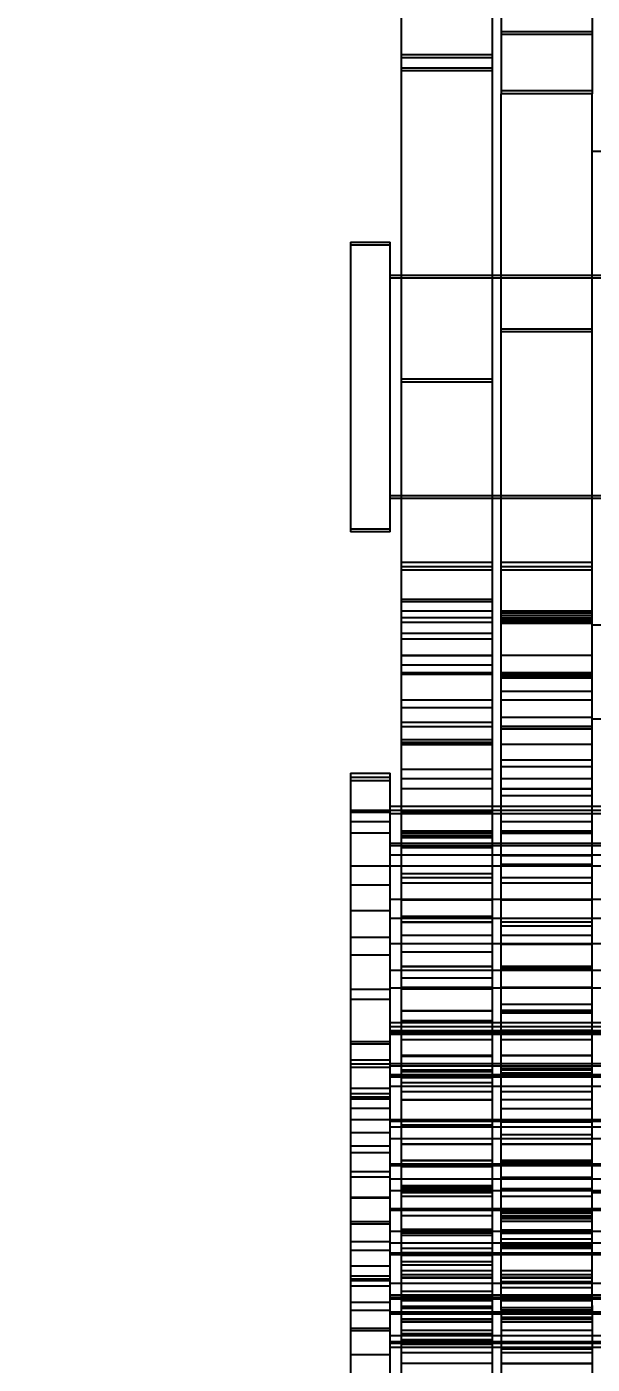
# Model space of a CAD drawing. Header units: metres. Extents: x 0 to 63075, y 0 to 44550.
# Drawn here: x 40797.85 to 40807.29, y 16373.66 to 16396.01 of the extents above; entities that cross this region are included whole.
import ezdxf

# ---------------------------------------------------------------- set-up
doc = ezdxf.new("R2010")
doc.units = ezdxf.units.M
doc.header["$LTSCALE"] = 75
doc.linetypes.add('HIDDEN2', pattern=[4.7625, 3.175, -1.5875])
doc.layers.add('SDM', color=7, linetype='Continuous')
doc.layers.add('ST1', color=7, linetype='HIDDEN2')
doc.styles.add('ROMANS', font='ROMANS.SHX')
doc.dimstyles.new('75___1-75', dxfattribs={"dimscale": 75, "dimtxt": 2.5, "dimasz": 2, "dimexe": 1.5, "dimexo": 1, "dimgap": 0.5, "dimtad": 1, "dimdec": 0, "dimzin": 12, "dimtxsty": 'ROMANS', "dimcen": 0, "dimclrd": 256, "dimclre": 256, "dimclrt": 3, "dimazin": 3, "dimtfac": 1, "dimtdec": 0, "dimtmove": 0, "dimatfit": 0, "dimfxl": 1, "dimlwd": -1, "dimlwe": -1, "dimarcsym": 0})

# ---------------------------------------------------------------- blocks, each defined once
blk = doc.blocks.new('*D36')
at = {"layer": 'Defpoints', "color": 0, "transparency": 16777216}
for p in [(40691.256, 16728.439), (43023.918, 16728.439), (40843.493, 16285.374)]:
    blk.add_point(p, dxfattribs=at)
at = {"layer": 'SDM', "transparency": 16777216}
for p, q in [((43023.918, 16878.439), (43023.918, 17585.582)), ((40766.256, 16728.439), (43136.418, 16728.439)), ((43023.918, 16285.374), (43023.918, 16728.439)), ((40918.493, 16285.374), (43136.418, 16285.374)), ((43023.918, 16135.374), (43023.918, 15985.374))]:
    blk.add_line(p, q, dxfattribs=at)
for points in [[(42998.918, 16878.439), (43048.918, 16878.439), (43023.918, 16728.439)], [(42998.918, 16135.374), (43048.918, 16135.374), (43023.918, 16285.374)]]:
    blk.add_solid(points, dxfattribs=at)
at = {"layer": 'SDM', "color": 3, "transparency": 16777216, "insert": (42892.668, 17307.01), "char_height": 187.5, "attachment_point": 5, "rotation": 90, "style": 'ROMANS'}
blk.add_mtext('443', dxfattribs=at)
blk = doc.blocks.new('A$C3224c420')
at = {"layer": 'ST1'}
for p, q in [((88.637, 1466.595), (88.637, 1455.363)), ((90.157, 1466.595), (90.157, 1455.363)), ((86.965, 1461.839), (86.965, 1454.755)), ((88.485, 1461.839), (88.485, 1454.755)), ((88.485, 1455.799), (86.965, 1455.799)), ((88.485, 1455.754), (86.965, 1455.754)), ((90.157, 1455.415), (88.637, 1455.415)), ((90.157, 1455.363), (88.637, 1455.363)), ((88.637, 1455.363), (88.637, 1449.942)), ((90.157, 1455.363), (90.157, 1449.942)), ((90.157, 1455.189), (88.637, 1455.189)), ((90.157, 1455.146), (88.637, 1455.146)), ((86.965, 1454.806), (88.485, 1454.806)), ((86.965, 1444.14), (86.965, 1454.755)), ((86.965, 1454.755), (88.485, 1454.755)), ((88.485, 1444.14), (88.485, 1454.755)), ((86.965, 1453.794), (79.035, 1453.794)), ((90.341, 1452.232), (90.341, 1452.277)), ((91, 1452.277), (90.341, 1452.277)), ((90.341, 1451.881), (90.341, 1452.232)), ((91, 1452.232), (90.341, 1452.232)), ((91, 1452.277), (91, 1452.232)), ((91, 1452.232), (91, 1451.881)), ((90.341, 1447.435), (90.341, 1451.881)), ((91, 1451.881), (91, 1447.435)), ((90.341, 1451.724), (75.843, 1451.724)), ((90.341, 1451.679), (75.843, 1451.679)), ((86.965, 1451.679), (79.035, 1451.679)), ((88.485, 1451.724), (86.965, 1451.724)), ((88.485, 1451.679), (86.965, 1451.679)), ((90.157, 1451.724), (88.637, 1451.724)), ((90.157, 1451.679), (88.637, 1451.679)), ((88.485, 1450.825), (86.965, 1450.825)), ((88.485, 1450.784), (86.965, 1450.784)), ((90.157, 1449.992), (88.637, 1449.992)), ((90.157, 1449.942), (88.637, 1449.942)), ((88.637, 1449.942), (88.637, 1443.914)), ((90.157, 1449.942), (90.157, 1443.914)), ((75.843, 1448.034), (90.341, 1448.034)), ((75.843, 1447.989), (90.341, 1447.989)), ((79.035, 1447.989), (86.965, 1447.989)), ((86.965, 1448.034), (88.485, 1448.034)), ((86.965, 1447.989), (88.485, 1447.989)), ((88.637, 1448.034), (90.157, 1448.034)), ((88.637, 1447.989), (90.157, 1447.989)), ((90.341, 1447.48), (91, 1447.48)), ((90.341, 1447.435), (91, 1447.435)), ((88.485, 1446.925), (86.965, 1446.925)), ((88.485, 1446.856), (86.965, 1446.856)), ((90.157, 1446.925), (88.637, 1446.925)), ((90.157, 1446.856), (88.637, 1446.856)), ((88.485, 1446.799), (86.965, 1446.799)), ((90.157, 1446.799), (88.637, 1446.799)), ((90.157, 1446.306), (88.637, 1446.306)), ((90.157, 1446.267), (88.637, 1446.267)), ((88.485, 1446.113), (86.965, 1446.113)), ((88.485, 1446.078), (86.965, 1446.078)), ((88.485, 1446.041), (86.965, 1446.041)), ((88.485, 1446.002), (86.965, 1446.002)), ((88.485, 1445.984), (86.965, 1445.984)), ((88.485, 1445.97), (86.965, 1445.97)), ((88.485, 1445.95), (86.965, 1445.95)), ((90.157, 1446.113), (88.637, 1446.113)), ((90.157, 1446.002), (88.637, 1446.002)), ((79.035, 1445.874), (86.965, 1445.874)), ((88.485, 1445.926), (86.965, 1445.926)), ((88.485, 1445.906), (86.965, 1445.906)), ((90.157, 1445.926), (88.637, 1445.926)), ((90.157, 1445.738), (88.637, 1445.738)), ((90.157, 1445.645), (88.637, 1445.645)), ((88.485, 1445.371), (86.965, 1445.371)), ((90.157, 1445.371), (88.637, 1445.371)), ((90.157, 1445.367), (88.637, 1445.367)), ((86.965, 1445.078), (88.485, 1445.078)), ((88.485, 1445.054), (86.965, 1445.054)), ((86.965, 1445.043), (88.485, 1445.043)), ((90.157, 1445.209), (88.637, 1445.209)), ((88.637, 1445.078), (90.157, 1445.078)), ((90.157, 1445.054), (88.637, 1445.054)), ((86.965, 1445.014), (88.485, 1445.014)), ((88.485, 1444.996), (86.965, 1444.996)), ((88.485, 1444.773), (86.965, 1444.773)), ((88.485, 1444.628), (86.965, 1444.628)), ((88.485, 1444.624), (86.965, 1444.624)), ((90.157, 1444.628), (88.637, 1444.628)), ((88.637, 1444.621), (90.157, 1444.621)), ((88.637, 1444.492), (90.157, 1444.492)), ((86.965, 1444.307), (79.035, 1444.307)), ((88.485, 1444.337), (86.965, 1444.337)), ((88.485, 1444.186), (86.965, 1444.186)), ((88.485, 1444.182), (86.965, 1444.182)), ((88.485, 1444.14), (86.965, 1444.14)), ((86.965, 1439.397), (86.965, 1444.14)), ((88.485, 1439.397), (88.485, 1444.14)), ((90.157, 1444.253), (88.637, 1444.253)), ((90.157, 1444.182), (88.637, 1444.182)), ((88.637, 1443.959), (88.637, 1434.456)), ((88.637, 1443.959), (90.157, 1443.959)), ((90.157, 1443.959), (90.157, 1434.456)), ((88.485, 1443.886), (86.965, 1443.886)), ((86.965, 1443.878), (88.485, 1443.878)), ((88.637, 1443.914), (90.157, 1443.914)), ((90.157, 1443.901), (88.637, 1443.901)), ((90.157, 1443.886), (88.637, 1443.886)), ((90.157, 1443.882), (88.637, 1443.882)), ((86.965, 1443.62), (88.485, 1443.62)), ((88.485, 1443.511), (86.965, 1443.511)), ((88.485, 1443.31), (86.965, 1443.31)), ((90.157, 1443.465), (88.637, 1443.465)), ((90.157, 1443.31), (88.637, 1443.31)), ((90.341, 1443.277), (90.341, 1443.403)), ((91, 1443.403), (90.341, 1443.403)), ((91, 1443.334), (90.341, 1443.334)), ((90.341, 1442.746), (90.341, 1443.277)), ((91, 1443.277), (90.341, 1443.277)), ((91, 1443.403), (91, 1443.277)), ((91, 1443.277), (91, 1442.746)), ((88.485, 1443.143), (86.965, 1443.143)), ((88.485, 1443.139), (86.965, 1443.139)), ((88.485, 1443.029), (86.965, 1443.029)), ((90.157, 1443.143), (88.637, 1443.143)), ((88.637, 1443.136), (90.157, 1443.136)), ((90.341, 1442.85), (75.843, 1442.85)), ((88.485, 1442.85), (86.965, 1442.85)), ((90.157, 1442.85), (88.637, 1442.85)), ((90.341, 1442.781), (75.843, 1442.781)), ((90.341, 1442.724), (75.843, 1442.724)), ((88.485, 1442.781), (86.965, 1442.781)), ((88.485, 1442.724), (86.965, 1442.724)), ((88.485, 1442.593), (86.965, 1442.593)), ((90.157, 1442.781), (88.637, 1442.781)), ((90.157, 1442.768), (88.637, 1442.768)), ((88.637, 1442.748), (90.157, 1442.748)), ((90.157, 1442.724), (88.637, 1442.724)), ((91, 1442.784), (90.341, 1442.784)), ((90.341, 1441.825), (90.341, 1442.746)), ((91, 1442.746), (90.341, 1442.746)), ((91, 1442.592), (90.341, 1442.592)), ((91, 1442.746), (91, 1441.825)), ((88.485, 1442.438), (86.965, 1442.438)), ((88.485, 1442.401), (86.965, 1442.401)), ((86.965, 1442.393), (88.485, 1442.393)), ((90.157, 1442.438), (88.637, 1442.438)), ((90.157, 1442.401), (88.637, 1442.401)), ((90.157, 1442.397), (88.637, 1442.397)), ((90.157, 1442.36), (88.637, 1442.36)), ((91, 1442.405), (90.341, 1442.405)), ((90.341, 1442.231), (75.843, 1442.231)), ((90.341, 1442.192), (75.843, 1442.192)), ((86.965, 1442.192), (79.035, 1442.192)), ((88.485, 1442.231), (86.965, 1442.231)), ((88.485, 1442.192), (86.965, 1442.192)), ((90.157, 1442.326), (88.637, 1442.326)), ((90.157, 1442.231), (88.637, 1442.231)), ((90.157, 1442.192), (88.637, 1442.192)), ((90.157, 1442.157), (88.637, 1442.157)), ((90.341, 1442.038), (75.843, 1442.038)), ((88.485, 1442.038), (86.965, 1442.038)), ((88.485, 1442.026), (86.965, 1442.026)), ((90.157, 1442.038), (88.637, 1442.038)), ((90.341, 1441.851), (75.843, 1441.851)), ((86.965, 1441.876), (88.485, 1441.876)), ((88.485, 1441.851), (86.965, 1441.851)), ((90.157, 1441.851), (88.637, 1441.851)), ((90.157, 1441.721), (88.637, 1441.721)), ((91, 1441.849), (90.341, 1441.849)), ((90.341, 1437.949), (90.341, 1441.825)), ((91, 1441.825), (91, 1437.949)), ((88.485, 1441.658), (86.965, 1441.658)), ((88.485, 1441.654), (86.965, 1441.654)), ((88.485, 1441.566), (86.965, 1441.566)), ((90.157, 1441.658), (88.637, 1441.658)), ((88.637, 1441.651), (90.157, 1441.651)), ((90.157, 1441.566), (88.637, 1441.566)), ((91, 1441.533), (90.341, 1441.533)), ((90.341, 1441.296), (75.843, 1441.296)), ((88.485, 1441.296), (86.965, 1441.296)), ((88.485, 1441.285), (86.965, 1441.285)), ((90.157, 1441.296), (88.637, 1441.296)), ((90.157, 1441.283), (88.637, 1441.283)), ((91, 1441.107), (90.341, 1441.107)), ((90.341, 1440.979), (75.843, 1440.979)), ((88.485, 1440.979), (86.965, 1440.979)), ((88.485, 1440.916), (86.965, 1440.916)), ((86.965, 1440.908), (88.485, 1440.908)), ((88.485, 1440.849), (86.965, 1440.849)), ((88.637, 1441.004), (90.157, 1441.004)), ((90.157, 1440.979), (88.637, 1440.979)), ((90.157, 1440.916), (88.637, 1440.916)), ((90.157, 1440.912), (88.637, 1440.912)), ((88.485, 1440.694), (86.965, 1440.694)), ((90.157, 1440.694), (88.637, 1440.694)), ((91, 1440.661), (90.341, 1440.661)), ((90.341, 1440.553), (75.843, 1440.553)), ((88.485, 1440.553), (86.965, 1440.553)), ((88.485, 1440.541), (86.965, 1440.541)), ((90.157, 1440.553), (88.637, 1440.553)), ((90.157, 1440.413), (88.637, 1440.413)), ((91, 1440.364), (90.341, 1440.364)), ((88.485, 1440.173), (86.965, 1440.173)), ((88.485, 1440.169), (86.965, 1440.169)), ((86.965, 1440.132), (88.485, 1440.132)), ((90.157, 1440.173), (88.637, 1440.173)), ((88.637, 1440.166), (90.157, 1440.166)), ((90.341, 1440.107), (75.843, 1440.107)), ((88.485, 1440.107), (86.965, 1440.107)), ((90.157, 1440.107), (88.637, 1440.107)), ((90.157, 1439.977), (88.637, 1439.977)), ((90.341, 1439.811), (75.843, 1439.811)), ((88.485, 1439.822), (86.965, 1439.822)), ((88.485, 1439.811), (86.965, 1439.811)), ((90.157, 1439.822), (88.637, 1439.822)), ((90.157, 1439.811), (88.637, 1439.811)), ((90.157, 1439.798), (88.637, 1439.798)), ((91, 1439.789), (90.341, 1439.789)), ((88.485, 1439.541), (86.965, 1439.541)), ((91, 1439.622), (90.341, 1439.622)), ((90.341, 1439.235), (75.843, 1439.235)), ((88.485, 1439.44), (86.965, 1439.44)), ((88.485, 1439.431), (86.965, 1439.431)), ((86.965, 1439.423), (88.485, 1439.423)), ((88.485, 1439.397), (86.965, 1439.397)), ((86.965, 1434.427), (86.965, 1439.397)), ((88.485, 1439.235), (86.965, 1439.235)), ((88.485, 1434.427), (88.485, 1439.397)), ((90.157, 1439.431), (88.637, 1439.431)), ((90.157, 1439.427), (88.637, 1439.427)), ((88.637, 1439.259), (90.157, 1439.259)), ((90.157, 1439.235), (88.637, 1439.235)), ((75.843, 1439.16), (90.341, 1439.16)), ((75.843, 1439.091), (90.341, 1439.091)), ((90.341, 1439.068), (75.843, 1439.068)), ((75.843, 1439.034), (90.341, 1439.034)), ((86.965, 1439.16), (88.485, 1439.16)), ((88.485, 1439.104), (86.965, 1439.104)), ((86.965, 1439.091), (88.485, 1439.091)), ((88.485, 1439.068), (86.965, 1439.068)), ((88.485, 1439.056), (86.965, 1439.056)), ((86.965, 1439.034), (88.485, 1439.034)), ((88.637, 1439.16), (90.157, 1439.16)), ((88.637, 1439.091), (90.157, 1439.091)), ((90.157, 1439.068), (88.637, 1439.068)), ((88.637, 1439.034), (90.157, 1439.034)), ((88.485, 1438.95), (86.965, 1438.95)), ((90.157, 1438.95), (88.637, 1438.95)), ((91, 1438.917), (90.341, 1438.917)), ((91, 1438.879), (90.341, 1438.879)), ((88.485, 1438.688), (86.965, 1438.688)), ((88.485, 1438.684), (86.965, 1438.684)), ((90.157, 1438.688), (88.637, 1438.688)), ((88.637, 1438.681), (90.157, 1438.681)), ((90.157, 1438.668), (88.637, 1438.668)), ((90.341, 1438.606), (91, 1438.606)), ((75.843, 1438.541), (90.341, 1438.541)), ((75.843, 1438.502), (90.341, 1438.502)), ((90.341, 1438.363), (75.843, 1438.363)), ((75.843, 1438.348), (90.341, 1438.348)), ((79.035, 1438.502), (86.965, 1438.502)), ((86.965, 1438.541), (88.485, 1438.541)), ((86.965, 1438.502), (88.485, 1438.502)), ((88.485, 1438.471), (86.965, 1438.471)), ((88.485, 1438.441), (86.965, 1438.441)), ((86.965, 1438.387), (88.485, 1438.387)), ((88.485, 1438.363), (86.965, 1438.363)), ((86.965, 1438.348), (88.485, 1438.348)), ((88.637, 1438.541), (90.157, 1438.541)), ((88.637, 1438.502), (90.157, 1438.502)), ((90.157, 1438.443), (88.637, 1438.443)), ((90.157, 1438.413), (88.637, 1438.413)), ((90.157, 1438.363), (88.637, 1438.363)), ((88.637, 1438.348), (90.157, 1438.348)), ((90.341, 1438.537), (91, 1438.537)), ((90.341, 1438.48), (91, 1438.48)), ((90.341, 1438.326), (75.843, 1438.326)), ((75.843, 1438.161), (90.341, 1438.161)), ((88.485, 1438.326), (86.965, 1438.326)), ((86.965, 1438.161), (88.485, 1438.161)), ((90.157, 1438.326), (88.637, 1438.326)), ((90.157, 1438.313), (88.637, 1438.313)), ((90.157, 1438.232), (88.637, 1438.232)), ((88.637, 1438.161), (90.157, 1438.161)), ((91, 1438.137), (90.341, 1438.137)), ((88.485, 1438.077), (86.965, 1438.077)), ((88.485, 1437.946), (86.965, 1437.946)), ((86.965, 1437.938), (88.485, 1437.938)), ((90.157, 1438.077), (88.637, 1438.077)), ((90.157, 1437.946), (88.637, 1437.946)), ((90.157, 1437.942), (88.637, 1437.942)), ((91, 1438.044), (90.341, 1438.044)), ((90.341, 1437.987), (91, 1437.987)), ((90.341, 1437.172), (90.341, 1437.949)), ((90.341, 1437.949), (91, 1437.949)), ((91, 1437.949), (91, 1437.172)), ((88.485, 1437.796), (86.965, 1437.796)), ((90.341, 1437.795), (91, 1437.795)), ((75.843, 1437.606), (90.341, 1437.606)), ((90.341, 1437.583), (75.843, 1437.583)), ((90.341, 1437.491), (75.843, 1437.491)), ((86.965, 1437.606), (88.485, 1437.606)), ((88.485, 1437.583), (86.965, 1437.583)), ((88.485, 1437.571), (86.965, 1437.571)), ((88.485, 1437.491), (86.965, 1437.491)), ((88.637, 1437.606), (90.157, 1437.606)), ((90.157, 1437.583), (88.637, 1437.583)), ((88.637, 1437.515), (90.157, 1437.515)), ((90.157, 1437.491), (88.637, 1437.491)), ((90.341, 1437.608), (91, 1437.608)), ((75.843, 1437.289), (90.341, 1437.289)), ((88.485, 1437.36), (86.965, 1437.36)), ((86.965, 1437.289), (88.485, 1437.289)), ((88.637, 1437.289), (90.157, 1437.289)), ((91, 1437.394), (90.341, 1437.394)), ((88.485, 1437.205), (86.965, 1437.205)), ((88.485, 1437.203), (86.965, 1437.203)), ((88.485, 1437.199), (86.965, 1437.199)), ((90.157, 1437.205), (88.637, 1437.205)), ((90.157, 1437.203), (88.637, 1437.203)), ((88.637, 1437.196), (90.157, 1437.196)), ((90.341, 1436.3), (90.341, 1437.172)), ((91, 1437.172), (90.341, 1437.172)), ((90.341, 1437.052), (91, 1437.052)), ((91, 1437.172), (91, 1436.3)), ((75.843, 1436.863), (90.341, 1436.863)), ((90.341, 1436.841), (75.843, 1436.841)), ((88.485, 1436.932), (86.965, 1436.932)), ((88.485, 1436.897), (86.965, 1436.897)), ((88.485, 1436.869), (86.965, 1436.869)), ((86.965, 1436.863), (88.485, 1436.863)), ((88.485, 1436.841), (86.965, 1436.841)), ((90.157, 1436.932), (88.637, 1436.932)), ((90.157, 1436.924), (88.637, 1436.924)), ((88.637, 1436.863), (90.157, 1436.863)), ((90.157, 1436.841), (88.637, 1436.841)), ((90.157, 1436.828), (88.637, 1436.828)), ((90.341, 1436.619), (75.843, 1436.619)), ((86.965, 1436.643), (88.485, 1436.643)), ((88.485, 1436.619), (86.965, 1436.619)), ((90.157, 1436.619), (88.637, 1436.619)), ((90.341, 1436.736), (91, 1436.736)), ((91, 1436.652), (90.341, 1436.652)), ((75.843, 1436.417), (90.341, 1436.417)), ((79.035, 1436.387), (86.965, 1436.387)), ((88.485, 1436.461), (86.965, 1436.461)), ((86.965, 1436.453), (88.485, 1436.453)), ((86.965, 1436.417), (88.485, 1436.417)), ((88.485, 1436.333), (86.965, 1436.333)), ((90.157, 1436.508), (88.637, 1436.508)), ((90.157, 1436.488), (88.637, 1436.488)), ((90.157, 1436.461), (88.637, 1436.461)), ((90.157, 1436.457), (88.637, 1436.457)), ((88.637, 1436.417), (90.157, 1436.417)), ((90.157, 1436.393), (88.637, 1436.393)), ((90.157, 1436.333), (88.637, 1436.333)), ((75.843, 1436.121), (90.341, 1436.121)), ((90.341, 1436.098), (75.843, 1436.098)), ((86.965, 1436.121), (88.485, 1436.121)), ((88.485, 1436.098), (86.965, 1436.098)), ((88.637, 1436.121), (90.157, 1436.121)), ((90.157, 1436.098), (88.637, 1436.098)), ((90.341, 1436.31), (91, 1436.31)), ((90.341, 1435.428), (90.341, 1436.3)), ((91, 1436.3), (90.341, 1436.3)), ((91, 1436.3), (91, 1435.428)), ((88.485, 1436.086), (86.965, 1436.086)), ((88.485, 1436.052), (86.965, 1436.052)), ((88.485, 1436.008), (86.965, 1436.008)), ((88.485, 1435.991), (86.965, 1435.991)), ((88.485, 1435.977), (86.965, 1435.977)), ((88.485, 1435.957), (86.965, 1435.957)), ((88.485, 1435.914), (86.965, 1435.914)), ((90.157, 1436.008), (88.637, 1436.008)), ((91, 1435.909), (90.341, 1435.909)), ((90.341, 1435.747), (75.843, 1435.747)), ((88.485, 1435.766), (86.965, 1435.766)), ((88.485, 1435.747), (86.965, 1435.747)), ((88.485, 1435.718), (86.965, 1435.718)), ((88.485, 1435.714), (86.965, 1435.714)), ((88.637, 1435.771), (90.157, 1435.771)), ((90.157, 1435.762), (88.637, 1435.762)), ((90.157, 1435.747), (88.637, 1435.747)), ((90.157, 1435.718), (88.637, 1435.718)), ((88.637, 1435.711), (90.157, 1435.711)), ((90.157, 1435.676), (88.637, 1435.676)), ((90.341, 1435.864), (91, 1435.864)), ((75.843, 1435.545), (90.341, 1435.545)), ((88.485, 1435.616), (86.965, 1435.616)), ((86.965, 1435.545), (88.485, 1435.545)), ((88.485, 1435.521), (86.965, 1435.521)), ((88.485, 1435.49), (86.965, 1435.49)), ((88.485, 1435.464), (86.965, 1435.464)), ((88.485, 1435.461), (86.965, 1435.461)), ((88.637, 1435.545), (90.157, 1435.545)), ((90.157, 1435.461), (88.637, 1435.461)), ((90.341, 1435.567), (91, 1435.567)), ((90.341, 1434.919), (90.341, 1435.428)), ((91, 1435.428), (90.341, 1435.428)), ((91, 1435.428), (91, 1434.919)), ((75.843, 1435.378), (90.341, 1435.378)), ((90.341, 1435.356), (75.843, 1435.356)), ((86.965, 1435.378), (88.485, 1435.378)), ((88.485, 1435.356), (86.965, 1435.356)), ((90.157, 1435.391), (88.637, 1435.391)), ((88.637, 1435.378), (90.157, 1435.378)), ((90.157, 1435.356), (88.637, 1435.356)), ((90.157, 1435.343), (88.637, 1435.343)), ((90.157, 1435.24), (88.637, 1435.24)), ((86.965, 1435.085), (88.485, 1435.085)), ((88.485, 1435.02), (86.965, 1435.02)), ((86.965, 1435.016), (88.485, 1435.016)), ((88.485, 1434.976), (86.965, 1434.976)), ((90.157, 1435.18), (88.637, 1435.18)), ((88.637, 1435.085), (90.157, 1435.085)), ((90.157, 1435.023), (88.637, 1435.023)), ((88.637, 1435.016), (90.157, 1435.016)), ((90.157, 1434.976), (88.637, 1434.976)), ((91, 1435.167), (90.341, 1435.167)), ((90.341, 1434.992), (91, 1434.992)), ((90.341, 1434.875), (75.843, 1434.875)), ((86.965, 1434.968), (88.485, 1434.968)), ((86.965, 1434.959), (88.485, 1434.959)), ((86.965, 1434.899), (88.485, 1434.899)), ((88.485, 1434.875), (86.965, 1434.875)), ((88.485, 1434.804), (86.965, 1434.804)), ((90.157, 1434.972), (88.637, 1434.972)), ((88.637, 1434.959), (90.157, 1434.959)), ((90.157, 1434.875), (88.637, 1434.875)), ((91, 1434.95), (90.341, 1434.95)), ((90.341, 1433.999), (90.341, 1434.919)), ((91, 1434.919), (90.341, 1434.919)), ((90.341, 1434.825), (91, 1434.825)), ((91, 1434.919), (91, 1433.999)), ((75.843, 1434.673), (90.341, 1434.673)), ((75.843, 1434.636), (90.341, 1434.636)), ((90.341, 1434.613), (75.843, 1434.613)), ((86.965, 1434.673), (88.485, 1434.673)), ((88.485, 1434.648), (86.965, 1434.648)), ((86.965, 1434.636), (88.485, 1434.636)), ((88.485, 1434.613), (86.965, 1434.613)), ((88.485, 1434.601), (86.965, 1434.601)), ((88.485, 1434.589), (86.965, 1434.589)), ((90.157, 1434.744), (88.637, 1434.744)), ((88.637, 1434.673), (90.157, 1434.673)), ((90.157, 1434.649), (88.637, 1434.649)), ((88.637, 1434.636), (90.157, 1434.636)), ((90.157, 1434.613), (88.637, 1434.613)), ((90.157, 1434.589), (88.637, 1434.589)), ((91, 1434.556), (90.341, 1434.556)), ((90.341, 1434.396), (75.843, 1434.396)), ((90.341, 1434.366), (75.843, 1434.366)), ((86.965, 1434.502), (86.965, 1426.601)), ((86.965, 1434.466), (88.485, 1434.466)), ((86.965, 1434.427), (88.485, 1434.427)), ((88.485, 1434.396), (86.965, 1434.396)), ((88.485, 1434.368), (86.965, 1434.368)), ((88.485, 1434.366), (86.965, 1434.366)), ((88.485, 1434.308), (86.965, 1434.308)), ((88.485, 1434.427), (88.485, 1426.601)), ((90.157, 1434.494), (88.637, 1434.494)), ((90.157, 1434.456), (88.637, 1434.456)), ((88.637, 1434.456), (88.637, 1430.542)), ((90.157, 1434.396), (88.637, 1434.396)), ((90.157, 1434.366), (88.637, 1434.366)), ((90.157, 1434.456), (90.157, 1430.542)), ((91, 1434.424), (90.341, 1434.424)), ((88.485, 1434.281), (86.965, 1434.281)), ((86.965, 1434.273), (88.485, 1434.273)), ((88.485, 1434.233), (86.965, 1434.233)), ((88.485, 1434.229), (86.965, 1434.229)), ((86.965, 1434.086), (88.485, 1434.086)), ((90.157, 1434.277), (88.637, 1434.277)), ((88.637, 1434.273), (90.157, 1434.273)), ((90.157, 1434.233), (88.637, 1434.233)), ((88.637, 1434.226), (90.157, 1434.226)), ((88.637, 1434.086), (90.157, 1434.086)), ((90.341, 1434.12), (91, 1434.12)), ((90.341, 1434.082), (91, 1434.082)), ((90.341, 1434.002), (75.843, 1434.002)), ((75.843, 1433.893), (90.341, 1433.893)), ((90.341, 1433.871), (75.843, 1433.871)), ((88.485, 1434.002), (86.965, 1434.002)), ((86.965, 1433.893), (88.485, 1433.893)), ((88.485, 1433.872), (86.965, 1433.872)), ((88.485, 1433.871), (86.965, 1433.871)), ((88.637, 1434.027), (90.157, 1434.027)), ((90.157, 1434.002), (88.637, 1434.002)), ((90.157, 1433.932), (88.637, 1433.932)), ((90.157, 1433.906), (88.637, 1433.906)), ((88.637, 1433.893), (90.157, 1433.893)), ((90.157, 1433.871), (88.637, 1433.871)), ((90.157, 1433.858), (88.637, 1433.858)), ((90.341, 1430.122), (90.341, 1433.999)), ((91, 1433.999), (91, 1430.122)), ((75.843, 1433.801), (90.341, 1433.801)), ((86.965, 1433.801), (88.485, 1433.801)), ((88.485, 1433.777), (86.965, 1433.777)), ((88.485, 1433.717), (86.965, 1433.717)), ((88.637, 1433.801), (90.157, 1433.801)), ((90.157, 1433.717), (88.637, 1433.717)), ((91, 1433.684), (90.341, 1433.684)), ((91, 1433.682), (90.341, 1433.682)), ((88.485, 1433.535), (86.965, 1433.535)), ((86.965, 1433.531), (88.485, 1433.531)), ((90.157, 1433.538), (88.637, 1433.538)), ((88.637, 1433.531), (90.157, 1433.531))]:
    blk.add_line(p, q, dxfattribs=at)

msp = doc.modelspace()

# ---------------------------------------------------------------- block references
at = {"layer": 'SDM', "xscale": -1}
msp.add_blockref('A$C3224c420', (40894.255, 14940.137), dxfattribs=at)

# ---------------------------------------------------------------- dimensions: what is measured, and where the dimension line sits
at = {"layer": 'SDM'}
dim = msp.add_linear_dim(base=(43023.918, 16728.439), p1=(40843.493, 16285.374), p2=(40691.256, 16728.439), angle=90, dimstyle='75___1-75', dxfattribs=at)
dim.commit()
dim.dimension.update_dxf_attribs({"geometry": '*D36', "text_midpoint": (42892.668, 17307.01)})

doc.saveas('drawing.dxf')
